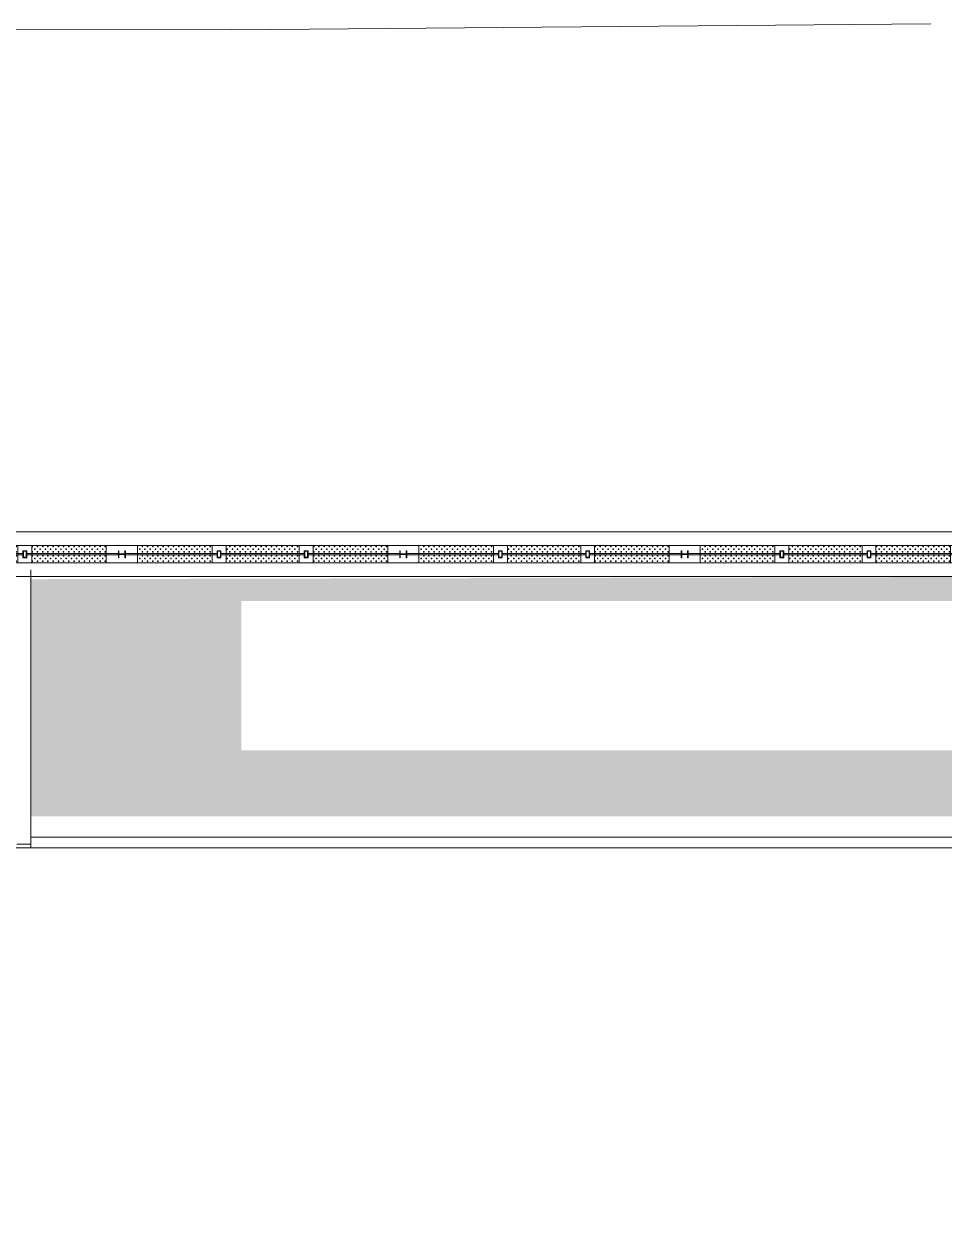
# Model space of a CAD drawing. Header units: millimetres. Extents: x 930469 to 1523124, y -120375 to 411163.
# Drawn here: x 1329892 to 1343137, y 212581 to 229809 of the extents above; entities that cross this region are included whole.
import ezdxf

# ---------------------------------------------------------------- set-up
doc = ezdxf.new("R2010")
doc.units = ezdxf.units.MM
doc.layers.get('0').update_dxf_attribs({"color": 8, "lineweight": 0})
for name, color, linetype, lineweight in [('GIAOTHONG', 8, 'Continuous', 0), ('Xref Landscape 2020 05 04$0$$0$KT-Tuong', 8, 'Continuous', 0), ('Xref Landscape 2020 05 04$0$A1-DIM', 8, 'Continuous', 0), ('Xref Landscape 2020 05 04$0$CDC-E-Lighting', 8, 'Continuous', 0), ('Xref Landscape 2020 05 04$0$MANH', 8, 'Continuous', 0), ('Xref Landscape 2020 05 04$0$tree', 8, 'Continuous', 0), ('Xref Landscape 2020 05 04$0$Xref Landscape$0$THAY', 8, 'Continuous', 0), ('Xref MBTHANGBONGOAINHA COTE SAN VUON$0$NSV - Hatch', 8, 'Continuous', 0)]:
    doc.layers.add(name, color=color, linetype=linetype, lineweight=lineweight)

# ---------------------------------------------------------------- blocks, each defined once
blk = doc.blocks.new('Xref Landscape 2020 05 04$0$123333')
at = {"layer": 'Xref Landscape 2020 05 04$0$tree'}
h = blk.add_hatch(dxfattribs=at)
h.set_pattern_fill('CROSS', color=256, scale=150)
h.set_pattern_definition([(9e-15, (-1079850.712, 449499.754), (37.5, 37.5), [18.75, -56.25]), (90, (-1079841.337, 449490.38), (-37.5, 37.5), [18.75, -56.25])])
h.paths.add_polyline_path([(350, 134), (1425, 134), (1425, 250), (350, 250)])
h = blk.add_hatch(dxfattribs=at)
h.set_pattern_fill('CROSS', color=256, scale=150)
h.set_pattern_definition([(9e-15, (-1078592.38, 449499.754), (37.5, 37.5), [18.75, -56.25]), (90, (-1078583.004, 449490.38), (-37.5, 37.5), [18.75, -56.25])])
h.paths.add_polyline_path([(1625, 134), (2675, 134), (2675, 250), (1625, 250)])
h = blk.add_hatch(dxfattribs=at)
h.set_pattern_fill('CROSS', color=256, scale=150)
h.set_pattern_definition([(9e-15, (-1077459.045, 449499.754), (37.5, 37.5), [18.75, -56.25]), (90, (-1077449.67, 449490.38), (-37.5, 37.5), [18.75, -56.25])])
h.paths.add_polyline_path([(2875, 134), (3950, 134), (3950, 250), (2875, 250)])
h = blk.add_hatch(dxfattribs=at)
h.set_pattern_fill('CROSS', color=256, scale=150)
h.set_pattern_definition([(9e-15, (-1079850.712, 449367.128), (37.5, 37.5), [18.75, -56.25]), (90, (-1079841.337, 449357.753), (-37.5, 37.5), [18.75, -56.25])])
h.paths.add_polyline_path([(350, 1), (1425, 1), (1425, 117), (350, 117)])
h = blk.add_hatch(dxfattribs=at)
h.set_pattern_fill('CROSS', color=256, scale=150)
h.set_pattern_definition([(9e-15, (-1078592.38, 449367.128), (37.5, 37.5), [18.75, -56.25]), (90, (-1078583.004, 449357.753), (-37.5, 37.5), [18.75, -56.25])])
h.paths.add_polyline_path([(1625, 1), (2675, 1), (2675, 117), (1625, 117)])
h = blk.add_hatch(dxfattribs=at)
h.set_pattern_fill('CROSS', color=256, scale=150)
h.set_pattern_definition([(9e-15, (-1077459.045, 449367.128), (37.5, 37.5), [18.75, -56.25]), (90, (-1077449.67, 449357.753), (-37.5, 37.5), [18.75, -56.25])])
h.paths.add_polyline_path([(2875, 1), (3950, 1), (3950, 117), (2875, 117)])
at = {"layer": 'Xref Landscape 2020 05 04$0$$0$KT-Tuong', "ltscale": 3}
for points in [[(125, 129), (161, 129, 0.414214), (168, 136), (168, 175), (175, 175), (175, 75), (168, 75), (168, 114, 0.414214), (161, 121), (125, 121)], [(4175, 129), (4139, 129, -0.414214), (4132, 136), (4132, 175), (4125, 175), (4125, 75), (4132, 75), (4132, 114, -0.414214), (4139, 121), (4175, 121)]]:
    blk.add_lwpolyline(points, format="xyb", dxfattribs=at)
for points in [[(1495, 75), (1550, 75), (1550, 175), (1495, 175)], [(2750, 75), (2805, 75), (2805, 175), (2750, 175)], [(1502, 82), (1543, 82), (1543, 168), (1502, 168)], [(2757, 82), (2798, 82), (2798, 168), (2757, 168)]]:
    blk.add_lwpolyline(points, close=True, dxfattribs=at)
at = {"layer": 'Xref Landscape 2020 05 04$0$A1-DIM'}
for points in [[(175, 134), (1495, 134), (1495, 117), (175, 117)], [(1550, 134), (2750, 134), (2750, 117), (1550, 117)], [(2805, 133), (4125, 134), (4125, 117), (2805, 117)]]:
    blk.add_lwpolyline(points, close=True, dxfattribs=at)
at = {"layer": 'Xref Landscape 2020 05 04$0$MANH'}
for p, q in [((1423, 250), (1423, 0)), ((1623, 250), (1623, 0)), ((2678, 250), (2678, 0)), ((2878, 250), (2878, 0))]:
    blk.add_line(p, q, dxfattribs=at)
blk.add_lwpolyline([(350, 250), (3950, 250), (3950, 0), (350, 0)], close=True, dxfattribs=at)
blk = doc.blocks.new('Xref Landscape 2020 05 04$0$hangrao')
at = {"layer": 'Xref Landscape 2020 05 04$0$Xref Landscape$0$THAY'}
for points in [[(-47047, -45379), (-47047, 11174), (-35255, 24405), (-3384, 24405), (-2620, 24405), (-2620, 25045), (-35542, 25045), (-47687, 11418), (-47687, -45379)], [(-47492, -45379), (-47492, 11344), (-35454, 24850), (-2805, 24850), (-2805, 24600), (-35342, 24600), (-47242, 11249), (-47242, -45379)]]:
    blk.add_lwpolyline(points, dxfattribs=at)
for points in [[(-18594, 24600), (-18144, 24600), (-18144, 24850), (-18594, 24850)], [(-14544, 24600), (-14094, 24600), (-14094, 24850), (-14544, 24850)], [(-10494, 24600), (-10044, 24600), (-10044, 24850), (-10494, 24850)]]:
    blk.add_lwpolyline(points, close=True, dxfattribs=at)
for p in [(-22544, 24600), (-18494, 24600), (-14444, 24600), (-10394, 24600)]:
    blk.add_blockref('Xref Landscape 2020 05 04$0$123333', p, dxfattribs=at)

msp = doc.modelspace()

# ---------------------------------------------------------------- hatches: boundary and pattern name
at = {"layer": 'Xref Landscape 2020 05 04$0$tree'}
h = msp.add_hatch(dxfattribs=at)
h.set_pattern_fill('CROSS', color=256, scale=500000, angle=197.05515)
h.set_pattern_definition([(180, (1310021.84, 208353.02), (-124.99999, -125.00002), [62.5, -187.5]), (270, (1309990.59, 208384.27), (124.99999, -125.00002), [62.5, -187.50003])])
h.paths.add_polyline_path([(1343971.8, 219353), (1333021.8, 219353), (1333021.8, 221503), (1343971.8, 221503)], flags=16)
h.paths.add_polyline_path([(1355372.2, 219353), (1366322.2, 219353), (1366322.2, 221503), (1355372.2, 221503)], flags=16)
h.paths.add_polyline_path([(1329991.9, 221818), (1346881.8, 221858), (1346881.8, 221593), (1347228.8, 221593), (1352289.7, 221593), (1352461.8, 221593), (1352461.8, 221858), (1369351.7, 221818), (1369351.7, 218403.1), (1329991.9, 218403.1)])

# ---------------------------------------------------------------- linework, layer by layer
msp.add_line((1329991.9, 218203.1), (1329991.9, 217953.1))
at = {"layer": 'GIAOTHONG'}
for p, q in [((1306998.9, 229739.8), (1332877.6, 229726.5)), ((1332877.6, 229726.5), (1342944.7, 229809.4))]:
    msp.add_line(p, q, dxfattribs=at)
at = {"layer": 'Xref Landscape 2020 05 04$0$MANH'}
for points in [[(1329991.9, 217953.1), (1329741.9, 217953.1), (1329741.9, 221818.1)], [(1369601.7, 221858), (1369601.7, 217953.1), (1329991.9, 217953.1)], [(1369301.7, 218103.1), (1329991.9, 218103.1), (1329991.9, 221818.1)]]:
    msp.add_lwpolyline(points, dxfattribs=at)
at = {"layer": 'Xref MBTHANGBONGOAINHA COTE SAN VUON$0$NSV - Hatch', "ltscale": 100}
for points in [[(1329991.9, 221953), (1329991.9, 218003.1)], [(1329791.9, 218003.1), (1329991.9, 218003.1)]]:
    msp.add_lwpolyline(points, dxfattribs=at)

# ---------------------------------------------------------------- block references
at = {"layer": 'Xref Landscape 2020 05 04$0$CDC-E-Lighting'}
msp.add_blockref('Xref Landscape 2020 05 04$0$hangrao', (1349671.8, 197453), dxfattribs=at)

doc.saveas('drawing.dxf')
